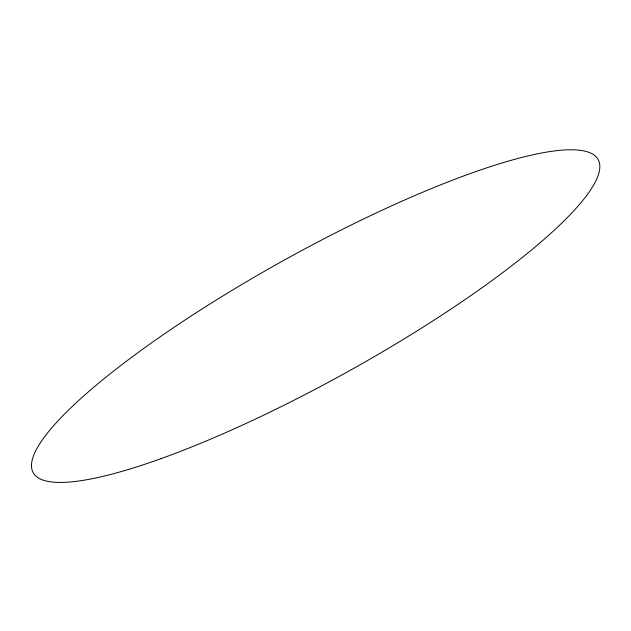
<?xml version="1.0" encoding="UTF-8"?>
<svg xmlns="http://www.w3.org/2000/svg" width="631" height="631" viewBox="0 0 631 631"><rect width="100%" height="100%" fill="white"/><g stroke="black" fill="none" stroke-linecap="round" stroke-linejoin="round"><path stroke-width="0.95" d="M160.7 458.761A322.977 64.196 -29 0 0 599.45 170.583A322.977 64.196 -29 0 0 186.942 318.758A322.977 64.196 -29 0 0 160.7 458.761"/></g></svg>
